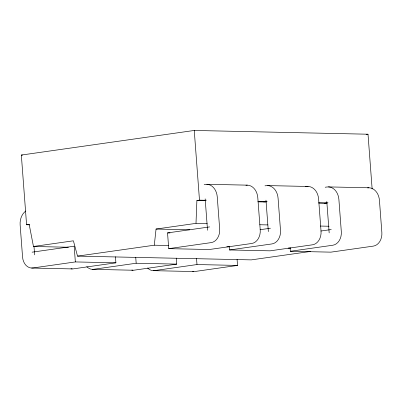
<?xml version="1.0" encoding="UTF-8"?>
<svg xmlns="http://www.w3.org/2000/svg" width="402" height="402" viewBox="0 0 402 402"><rect width="100%" height="100%" fill="white"/><g stroke="black" fill="none" stroke-linecap="round" stroke-linejoin="round"><path stroke-width="0.6" d="M372.136 188.97L368.016 134.213L194.251 130.459L21.341 155.056L26.582 224.748L29.175 224.376L33.461 246.486L73.4 240.808L77.526 256.124L154.293 245.205L156.051 229.05L195.995 223.366L196.895 200.518L199.487 200.151L205.764 200.286M209.648 226.914L167.544 232.909L168.724 248.647L209.271 249.521L251.732 243.481A12.311 9.457 -88.8 0 0 260.225 229.904L257.808 197.769A14.16 10.874 -88.8 0 0 245.923 185.232M270.466 228.23L260.049 229.713M331.283 229.542L320.871 231.029M366.157 134.479L368.016 134.213M204.146 184.533L205.377 184.357A14.16 10.874 -88.8 0 1 217.261 196.89L219.678 229.029A12.311 9.457 -88.8 0 1 211.186 242.607L168.724 248.647M264.963 185.845L266.194 185.669A14.16 10.874 -88.8 0 1 278.078 198.206L280.495 230.341A12.311 9.457 -88.8 0 1 272.003 243.919L229.542 249.959L229.271 246.325M202.859 200.618L206.392 200.136M305.51 186.724L306.741 186.548A14.16 10.874 -88.8 0 1 318.625 199.08L321.042 231.22A12.311 9.457 -88.8 0 1 312.55 244.793L270.089 250.833L229.542 249.959M325.163 187.247L327.017 186.985A14.16 10.874 -88.8 0 1 338.896 199.518L341.313 231.658A12.311 9.457 -88.8 0 1 332.821 245.23L290.365 251.27L290.088 247.642M263.682 201.935L267.209 201.452M324.499 203.246L328.027 202.764M115.444 256.752L115.902 262.802L75.355 261.928L32.894 267.968A12.311 9.457 -88.8 0 1 22.562 257.069L20.145 224.929A14.16 10.874 -88.8 0 1 25.849 210.975M115.902 262.802L73.44 268.843A12.311 9.457 -88.8 0 1 70.973 268.772M176.262 258.064L176.719 264.114L136.172 263.24L93.711 269.28A12.311 9.457 -88.8 0 1 86.787 266.642M176.719 264.114L134.258 270.154A12.311 9.457 -88.8 0 1 131.791 270.084M237.085 259.375L237.537 265.431L196.99 264.551L154.534 270.591A12.311 9.457 -88.8 0 1 147.609 267.958M310.726 251.421L251.29 259.878L77.526 256.124M237.537 265.431L195.076 271.471A12.311 9.457 -88.8 0 1 192.608 271.4M32.065 252.175L74.169 246.19L75.355 261.928M21.341 155.056L22.597 155.082M206.799 184.277L247.346 185.151M267.616 185.588L308.163 186.468M328.439 186.905L368.981 187.779M257.833 201.412L266.611 201.598M318.68 202.724L326.836 202.899M196.895 200.518L205.648 200.709M258.154 201.844L266.28 202.02M318.786 203.151L326.992 203.301M195.995 223.366L207.246 223.612M259.747 224.743L267.873 224.919M320.379 226.055L329.132 226.246M26.582 224.748L29.718 224.813M156.051 229.05L189.804 229.778M167.544 232.909L170.036 232.964M154.293 245.205L168.669 245.516M226.803 246.773L229.301 246.823M288.058 248.094L290.561 248.15M290.365 251.27L330.906 252.149L373.368 246.109A12.311 9.457 -88.8 0 0 381.86 232.532L379.443 200.392A14.16 10.874 -88.8 0 0 367.559 187.86M33.461 246.486L68.461 247.245M31.657 268.039L72.204 268.913M92.475 269.35L133.022 270.224M153.298 270.662L193.839 271.541M326.796 201.462L329.173 232.919M265.978 200.151L268.355 231.602M205.161 198.834L207.538 230.291M34.632 254.883L33.989 246.331M194.251 130.459L199.487 200.151M196.538 258.501L196.99 264.551M135.72 257.19L136.172 263.24"/></g></svg>
